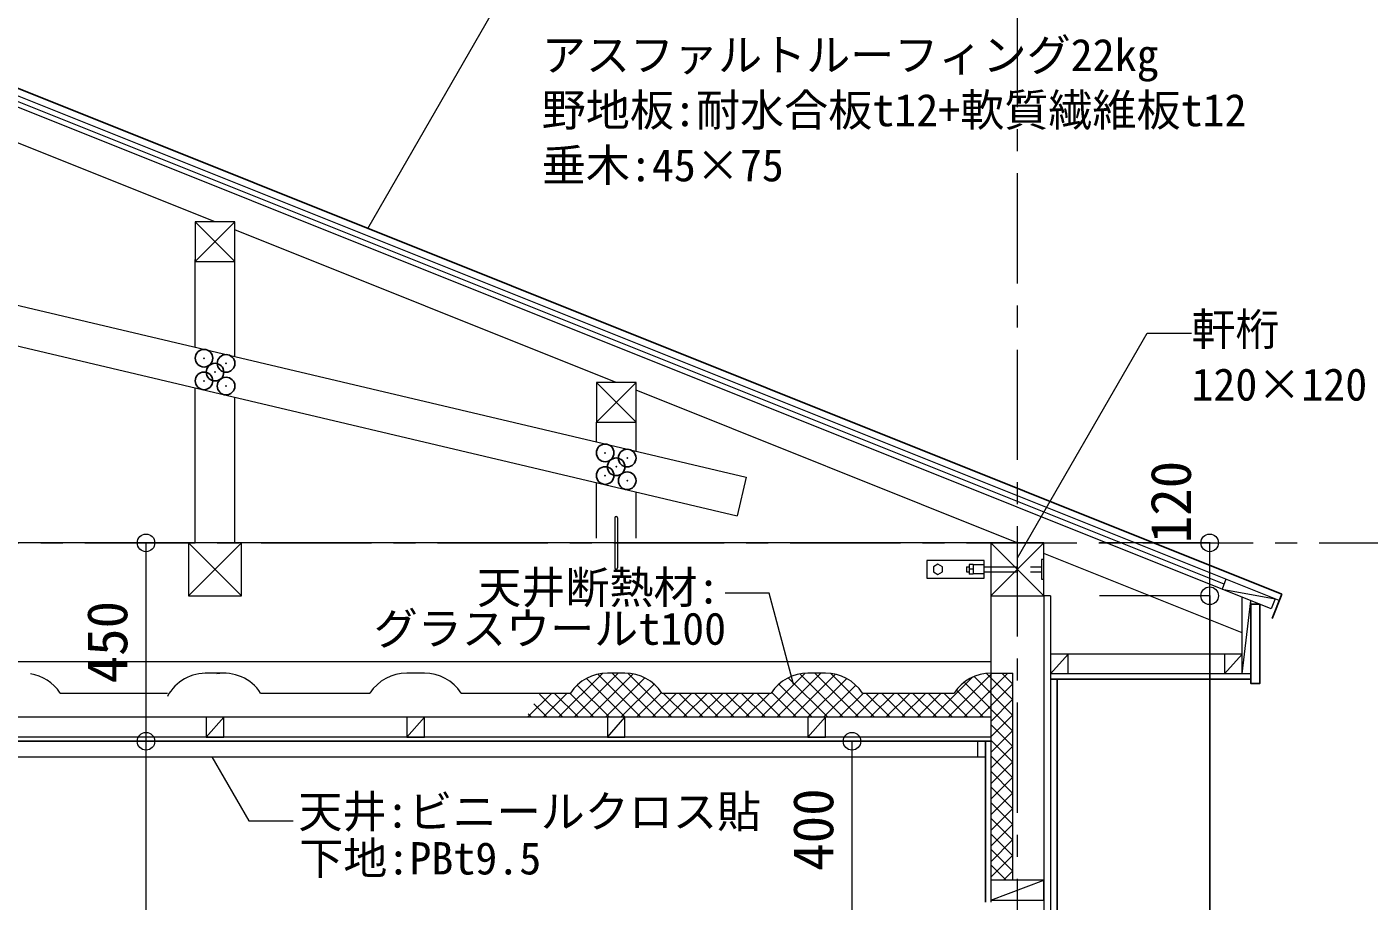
# Model space of a CAD drawing. Units: millimetres at full size, sheet at 1:50. Extents: x -10000 to 10000, y -6925 to 6925.
# Drawn here: x 5418 to 8463, y 2636 to 4619 of the extents above; entities that cross this region are included whole.
import ezdxf
from ezdxf.enums import TextEntityAlignment as Align

# ---------------------------------------------------------------- set-up
doc = ezdxf.new("R2010")
doc.units = ezdxf.units.MM
doc.header["$LTSCALE"] = 50
doc.header["$PDMODE"] = 32
doc.header["$PDSIZE"] = 40
doc.linetypes.add('CHAIN1', pattern=[8, 5, -1, 1, -1])
doc.linetypes.add('DASHED1', pattern=[1.8, 1.2, -0.6])
for name, color, linetype, lineweight in [('1-0_基準線', 1, 'CHAIN1', 9), ('1-1_仕上げ', 7, 'Continuous', 25), ('1-2_躯体', 4, 'Continuous', 9), ('1-4_造作', 4, 'Continuous', 9), ('1-5_見え掛り', 2, 'Continuous', 13), ('1-A_文字', 4, 'Continuous', 9), ('1-C_ハッチング', 134, 'Continuous', 9), ('1-D_寸法', 4, 'Continuous', 9), ('2-8', 5, 'Continuous', 9)]:
    doc.layers.add(name, color=color, linetype=linetype, lineweight=lineweight)
doc.layers.add('1-8_その他', color=5, linetype='Continuous')
doc.styles.add('ＭＳ ゴシック', font='')
doc.styles.get('ＭＳ ゴシック').set_extended_font_data('MS Gothic')

# ---------------------------------------------------------------- blocks, each defined once
blk = doc.blocks.new('羽子板ボルト')
at = {"layer": '2-8'}
for p, q in [((-175, 6), (-175, -6)), ((-175, 6), (-169, 6)), ((-169, 11), (-169, -10.97)), ((-160, 11), (-169, 11)), ((-160, 0.02), (-169, 0.02)), ((-160, 11), (-160, -10.97)), ((-135, 10), (-160, 10)), ((-135, 6), (-120, 6)), ((-175, -6), (-169, -6)), ((-160, -11), (-169, -11)), ((-135, -10), (-160, -10)), ((-135, -6), (-120, -6))]:
    blk.add_line(p, q, dxfattribs=at)
at = {"layer": '2-8', "linetype": 'DASHED1'}
for p, q in [((-120, 6), (-5, 6)), ((-120, -6), (-5, -6))]:
    blk.add_line(p, q, dxfattribs=at)
at = {"layer": '2-8'}
for points in [[(-265, -20), (-135, -20), (-135, 20), (-265, 20)], [(-240, 12), (-250.39, 6), (-250.39, -6), (-240, -12), (-229.61, -6), (-229.61, 6)]]:
    blk.add_lwpolyline(points, close=True, dxfattribs=at)
at = {"layer": '2-8', "linetype": 'DASHED1'}
blk.add_lwpolyline([(0, 22.5), (-5, 22.5), (-5, -22.5), (0, -22.5)], dxfattribs=at)
blk = doc.blocks.new('カスガイ')
at = {"layer": '2-8'}
for p, q in [((-3, 57), (-3, -57)), ((3, 57), (3, -57))]:
    blk.add_line(p, q, dxfattribs=at)
for centre, start, end in [((0, 57), 0, 180), ((0, -57), 180, 0)]:
    blk.add_arc(centre, 3, start, end, dxfattribs=at)

msp = doc.modelspace()

# ---------------------------------------------------------------- linework, layer by layer
at = {"layer": '1-0_基準線'}
for p, q in [((7665, 5487), (7665, -3675)), ((750, 3449), (8665, 3449))]:
    msp.add_line(p, q, dxfattribs=at)
at = {"layer": '1-1_仕上げ'}
for p, q in [((8265, 3332.86), (3570, 5210.86)), ((8265, 3332.86), (8242.72, 3277.15)), ((8195, 3139.78), (7740, 3139.78)), ((7755, 3139.78), (7755, 2617)), ((7605, 2999), (4097.5, 2999)), ((7592.5, 2999), (7592.5, 2634))]:
    msp.add_line(p, q, dxfattribs=at)
at = {"layer": '1-1_仕上げ', "color": 3, "lineweight": 13}
msp.add_line((7592.5, 2999), (7592.5, 2988.91), dxfattribs=at)
at = {"layer": '1-1_仕上げ'}
msp.add_lwpolyline([(8215, 3309.78), (8195, 3309.78), (8195, 3129.78), (8215, 3129.78)], close=True, dxfattribs=at)
at = {"layer": '1-2_躯体'}
for p, q in [((8259.06, 3318), (3570, 5193.63)), ((8133.9, 3355.14), (3570, 5180.7)), ((8240.86, 3299.43), (3570, 5167.78)), ((2852.21, 4588.46), (7050.12, 3598.08)), ((5845, 4177), (4980, 4523)), ((2831.54, 4500.86), (7029.45, 3510.49)), ((5800, 4177), (5890, 4087)), ((5800, 4087), (5890, 4177)), ((6755, 3813), (5890, 4159)), ((5800, 3893.01), (5800, 4091.54)), ((5890, 3871.78), (5890, 4091.54)), ((6710, 3813), (6800, 3723)), ((6710, 3723), (6800, 3813)), ((5800, 3449), (5800, 3800.54)), ((5890, 3449), (5890, 3779.31)), ((7665, 3449), (6800, 3795)), ((6710, 3678.32), (6710, 3723)), ((6800, 3657.09), (6800, 3723)), ((7050.12, 3598.08), (7029.45, 3510.49)), ((6710, 3459.42), (6710, 3585.85)), ((6800, 3459.42), (6800, 3564.62)), ((5785, 3449), (5905, 3329)), ((5785, 3329), (5905, 3449)), ((7605, 3449), (7725, 3329)), ((7605, 3329), (7725, 3449)), ((8175, 3245), (7725, 3425)), ((8138.36, 3366.28), (8129.44, 3344)), ((7605, 3329), (7605, 2634)), ((7725, 3329), (7725, 2617)), ((7740, 3329), (7725.17, 3329)), ((7740, 3329), (7740, 2617)), ((8129.44, 3344), (8249.77, 3321.72)), ((8175, 3151.78), (8175, 3325.78)), ((8249.77, 3321.72), (8240.86, 3299.43)), ((8175, 3151.78), (8195, 3317.78)), ((8195, 3309.78), (8195, 3317.78)), ((5848.21, 3179), (4085, 3179)), ((7605, 3179), (5848.21, 3179)), ((8175, 3196.78), (7740, 3196.78)), ((8195, 3151.78), (7740, 3151.78)), ((7605, 3053.5), (4085, 3053.5)), ((5825, 3008.5), (5865, 3053.5)), ((6280, 3008.5), (6320, 3053.5)), ((6735, 3008.5), (6775, 3053.5)), ((7190, 3008.5), (7230, 3053.5)), ((7605, 2639), (7725, 2684))]:
    msp.add_line(p, q, dxfattribs=at)
at = {"layer": '1-2_躯体', "color": 3, "lineweight": 13}
for p, q in [((5890, 4087), (5890, 4177)), ((5800, 4087), (5890, 4087))]:
    msp.add_line(p, q, dxfattribs=at)
msp.add_lwpolyline([(5890, 4177), (5800, 4177), (5800, 4087)], dxfattribs=at)
for points in [[(6710, 3723), (6800, 3723), (6800, 3813), (6710, 3813)], [(5785, 3329), (5905, 3329), (5905, 3449), (5785, 3449)], [(7605, 3329), (7725, 3329), (7725, 3449), (7605, 3449)], [(7605, 2639), (7725, 2639), (7725, 2684), (7605, 2684)]]:
    msp.add_lwpolyline(points, close=True, dxfattribs=at)
at = {"layer": '1-2_躯体'}
for points in [[(7665, 3449), (5848.21, 3449), (4025, 3449), (3115, 3449)], [(7780, 3151.78), (7780, 3196.78), (7740, 3151.78)], [(8135, 3196.78), (8135, 3151.78), (8175, 3196.78)], [(7605, 3008.5), (4470.5, 3008.5), (4085, 3008.5)]]:
    msp.add_lwpolyline(points, dxfattribs=at)
for points in [[(5825, 3008.5), (5865, 3008.5), (5865, 3053.5), (5825, 3053.5)], [(6280, 3008.5), (6320, 3008.5), (6320, 3053.5), (6280, 3053.5)], [(6735, 3008.5), (6775, 3008.5), (6775, 3053.5), (6735, 3053.5)], [(7190, 3008.5), (7230, 3008.5), (7230, 3053.5), (7190, 3053.5)]]:
    msp.add_lwpolyline(points, close=True, dxfattribs=at)
at = {"layer": '1-4_造作', "color": 3, "lineweight": 13}
msp.add_lwpolyline([(7592.5, 2999), (7574.5, 2999), (7574.5, 2964), (7592.5, 2964)], close=True, dxfattribs=at)
at = {"layer": '1-5_見え掛り'}
msp.add_line((4115.5, 2964), (7574.5, 2964), dxfattribs=at)
at = {"layer": '1-8_その他'}
for p in [(5820, 3867.74), (5870, 3855.95), (5845, 3836.16), (5820, 3816.37), (5870, 3804.57), (6730, 3653.05), (6780, 3641.26), (6755, 3621.47), (6730, 3601.68), (6780, 3589.89)]:
    msp.add_point(p, dxfattribs=at)
at = {"layer": '1-A_文字'}
for p, q in [((7665.57, 3414.95), (7959.84, 3924.63)), ((7959.84, 3924.63), (8059.84, 3924.63)), ((5837.84, 2964), (5921.9, 2818.4)), ((5921.9, 2818.4), (6021.9, 2818.4))]:
    msp.add_line(p, q, dxfattribs=at)
for points in [[(6191.86, 4162.12), (6486.12, 4671.8), (6586.12, 4671.8)], [(7157.3, 3128.85), (7102.02, 3335.14), (7002.02, 3335.14)]]:
    msp.add_lwpolyline(points, dxfattribs=at)
at = {"layer": '1-C_ハッチング'}
for p, q in [((5865, 3153.5), (5825, 3153.5)), ((6320, 3153.5), (6280, 3153.5)), ((6624.39, 3053.5), (6723.75, 3152.87)), ((6659.74, 3053.5), (6759.74, 3153.5)), ((6687.36, 3141.42), (6775.28, 3053.5)), ((6695.1, 3053.5), (6793.39, 3151.79)), ((6713.07, 3151.07), (6810.64, 3053.5)), ((6730.46, 3053.5), (6819.84, 3142.88)), ((6775, 3153.5), (6735, 3153.5)), ((6745.99, 3153.5), (6845.99, 3053.5)), ((6781.57, 3153.28), (6881.35, 3053.5)), ((7084.01, 3053.5), (7183.82, 3153.31)), ((7119.36, 3053.5), (7219.36, 3153.5)), ((7145.4, 3143), (7234.9, 3053.5)), ((7154.72, 3053.5), (7252.22, 3151)), ((7171.91, 3151.85), (7270.26, 3053.5)), ((7230, 3153.5), (7190, 3153.5)), ((7190.07, 3053.5), (7277.87, 3141.3)), ((7205.61, 3153.5), (7305.61, 3053.5)), ((7241.65, 3152.82), (7340.97, 3053.5)), ((7472.92, 3053.5), (7564.23, 3144.81)), ((7508.27, 3053.5), (7608.27, 3153.5)), ((7543.63, 3053.5), (7643.63, 3153.5)), ((7566.77, 3145.9), (7655, 3057.67)), ((7595.02, 3153), (7655, 3093.02)), ((7605, 3153.5), (7655, 3153.5)), ((7629.88, 3153.5), (7655, 3128.38)), ((7655, 2684), (7655, 3153.5)), ((5493.52, 3108.5), (5737.36, 3108.5)), ((5948.52, 3108.5), (6196.48, 3108.5)), ((6403.52, 3108.5), (6651.48, 3108.5)), ((6553.68, 3053.5), (6608.68, 3108.5)), ((6581.12, 3106.24), (6633.86, 3053.5)), ((6589.03, 3053.5), (6644.03, 3108.5)), ((6614.22, 3108.5), (6669.22, 3053.5)), ((6649.57, 3108.5), (6704.57, 3053.5)), ((6666.8, 3126.63), (6739.93, 3053.5)), ((6765.81, 3053.5), (6840.97, 3128.66)), ((6801.17, 3053.5), (6857.57, 3109.91)), ((6836.52, 3053.5), (6891.52, 3108.5)), ((6858.52, 3108.5), (7106.48, 3108.5)), ((6861.71, 3108.5), (6916.71, 3053.5)), ((6871.88, 3053.5), (6926.88, 3108.5)), ((6897.06, 3108.5), (6952.06, 3053.5)), ((6907.23, 3053.5), (6962.23, 3108.5)), ((6932.42, 3108.5), (6987.42, 3053.5)), ((6942.59, 3053.5), (6997.59, 3108.5)), ((6967.77, 3108.5), (7022.77, 3053.5)), ((6977.94, 3053.5), (7032.94, 3108.5)), ((7003.13, 3108.5), (7058.13, 3053.5)), ((7013.3, 3053.5), (7068.3, 3108.5)), ((7038.48, 3108.5), (7093.48, 3053.5)), ((7048.65, 3053.5), (7103.65, 3108.5)), ((7073.84, 3108.5), (7128.84, 3053.5)), ((7107.57, 3110.12), (7164.19, 3053.5)), ((7117.03, 3121.88), (7121.62, 3126.47)), ((7124.22, 3128.82), (7199.55, 3053.5)), ((7225.43, 3053.5), (7298.39, 3126.46)), ((7260.79, 3053.5), (7315.79, 3108.5)), ((7296.14, 3053.5), (7351.14, 3108.5)), ((7313.52, 3108.5), (7521.48, 3108.5)), ((7321.33, 3108.5), (7376.33, 3053.5)), ((7331.5, 3053.5), (7386.5, 3108.5)), ((7356.68, 3108.5), (7411.68, 3053.5)), ((7366.85, 3053.5), (7421.85, 3108.5)), ((7392.04, 3108.5), (7447.04, 3053.5)), ((7402.21, 3053.5), (7457.21, 3108.5)), ((7427.39, 3108.5), (7482.39, 3053.5)), ((7437.56, 3053.5), (7492.56, 3108.5)), ((7462.75, 3108.5), (7517.75, 3053.5)), ((7498.1, 3108.5), (7553.1, 3053.5)), ((7526.5, 3115.45), (7588.46, 3053.5)), ((7544.32, 3132.99), (7655, 3022.31)), ((7578.98, 3053.5), (7655, 3129.52)), ((6568.18, 3083.83), (6598.51, 3053.5)), ((7605, 3044.16), (7655, 3094.16)), ((6555.24, 3061.41), (6563.15, 3053.5)), ((7605, 3008.81), (7655, 3058.81)), ((7605, 3036.96), (7655, 2986.96)), ((7605, 2973.45), (7655, 3023.45)), ((7605, 3001.6), (7655, 2951.6)), ((7605, 2938.1), (7655, 2988.1)), ((7605, 2966.25), (7655, 2916.25)), ((7605, 2902.74), (7655, 2952.74)), ((7605, 2930.89), (7655, 2880.89)), ((7605, 2867.38), (7655, 2917.38)), ((7605, 2895.54), (7655, 2845.54)), ((7605, 2832.03), (7655, 2882.03)), ((7605, 2860.18), (7655, 2810.18)), ((7605, 2796.67), (7655, 2846.67)), ((7605, 2824.83), (7655, 2774.83)), ((7605, 2761.32), (7655, 2811.32)), ((7605, 2789.47), (7655, 2739.47)), ((7605, 2725.96), (7655, 2775.96)), ((7605, 2754.11), (7655, 2704.11)), ((7605, 2690.61), (7655, 2740.61)), ((7605, 2718.76), (7639.76, 2684)), ((7633.75, 2684), (7655, 2705.25))]:
    msp.add_line(p, q, dxfattribs=at)
for centre, start, end in [((5410, 3053.5), 33.36701, 80.66528), ((5825, 3053.5), 87.19214, 151.73363), ((5865, 3053.5), 33.36701, 99.35967), ((6280, 3053.5), 90, 146.63299), ((6320, 3053.5), 33.36701, 90), ((6735, 3053.5), 90, 146.63299), ((6775, 3053.5), 33.36701, 90), ((7190, 3053.5), 90, 146.63299), ((7230, 3053.5), 33.36701, 90), ((7605, 3053.5), 90, 146.63299)]:
    msp.add_arc(centre, 100, start, end, dxfattribs=at)
at = {"layer": '1-D_寸法'}
for p, q in [((5688.46, 2999), (5688.46, 3449)), ((8101.32, 3449), (7851.32, 3449)), ((8101.32, 3329), (8101.32, 3449)), ((8101.32, 3329), (7851.32, 3329)), ((8101.32, 3329), (8101.32, 529)), ((8101.32, 529), (8101.32, 3329)), ((5688.46, 599), (5688.46, 2999)), ((7289.98, 2999), (7539.98, 2999)), ((7289.98, 2599), (7289.98, 2999))]:
    msp.add_line(p, q, dxfattribs=at)
for p in [(5688.46, 3449), (8101.32, 3449), (8101.32, 3329), (5688.46, 2999), (7289.98, 2999)]:
    msp.add_point(p, dxfattribs=at)

# ---------------------------------------------------------------- block references
at = {"layer": '1-8_その他'}
for name, p in [('カスガイ', (6755, 3449)), ('羽子板ボルト', (7725, 3389))]:
    msp.add_blockref(name, p, dxfattribs=at)

# ---------------------------------------------------------------- texts
at = {"layer": '1-A_文字', "style": 'ＭＳ ゴシック'}
for s, p in [('アスファルトルーフィング22kg', (6586.12, 4496.8)), ('野地板:耐水合板t12+軟質繊維板t12', (6586.12, 4371.8)), ('垂木:45×75', (6586.12, 4246.8)), ('軒桁', (8059.84, 3874.63)), ('120×120', (8059.84, 3749.63)), ('天井断熱材:', (6439.64, 3289.41)), ('グラスウールt100', (6204.94, 3195.95)), ('天井:ビニールクロス貼', (6033.95, 2781.11)), ('下地:PBt9.5', (6036, 2675.05))]:
    msp.add_text(s, height=73.31, dxfattribs=at).set_placement(p, align=Align.BOTTOM_LEFT)
at = {"layer": '1-D_寸法', "style": 'ＭＳ ゴシック'}
for s, p in [('120', (8086.32, 3448.03)), ('450', (5673.46, 3130.25)), ('400', (7274.98, 2705.25))]:
    msp.add_text(s, height=91.64, rotation=90, dxfattribs=at).set_placement(p, align=Align.BOTTOM_LEFT)

doc.saveas('drawing.dxf')
